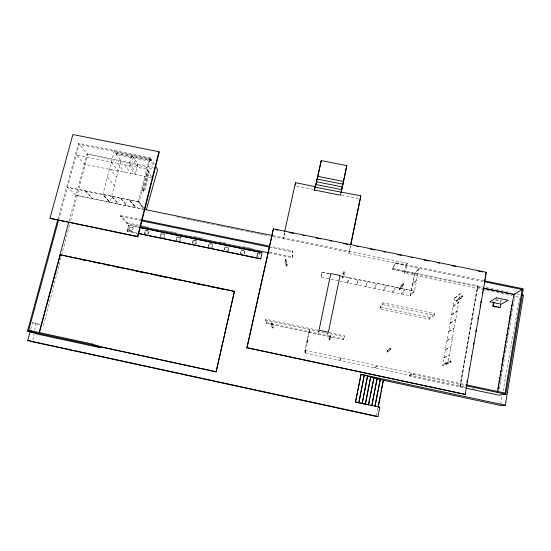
<?xml version="1.0" encoding="UTF-8"?>
<svg xmlns="http://www.w3.org/2000/svg" width="551" height="551" viewBox="0 0 551 551"><rect width="100%" height="100%" fill="white"/><g stroke="black" fill="none" stroke-linecap="round" stroke-linejoin="round"><path stroke-width="0.41" stroke-dasharray="2.75 2.07" d="M307.1 342.963L307.162 340.194M307.217 342.426L307.279 339.63M309.228 332.845L309.359 329.698M321.171 277.277L321.75 272.098L329.643 273.73M318.898 330.972L318.471 333.617L318.995 331.096M499.33 389.061L500.597 381.45M500.735 380.61L501.3 377.228M501.444 376.381L506.789 344.265M506.927 343.418L507.492 340.036M507.636 339.189L508.194 335.807M508.339 334.967L512.981 307.072M513.119 306.225L513.684 302.843M513.821 301.996L514.386 298.614M514.531 297.774L514.951 295.233M500.404 302.761L500.687 301.094L501.286 300.743L500.866 303.25M465.843 387.367L459.954 386.113L477.283 287.133L477.807 286.734L392.236 269.17L395.701 262.675L484.549 280.865M460.243 386.058L477.6 286.892L482.552 287.911M460.278 386.94L477.965 285.852M500.687 404.634L502.333 395.336M503.084 391.107L519.717 297.264L512.974 295.859M456.696 299.854L456.373 301.631L462.151 297.237L462.475 295.398L455.629 300.557L457.44 300.936L463.26 296.514L461.373 296.128M32.888 340.153L33.921 334.436M34.658 330.352L35.836 323.816L32.543 322.693L30.794 329.154M434.388 315.441L434.725 313.588L383.041 302.83L380.183 307.017L379.839 308.794L429.615 319.174L434.388 315.441L382.676 304.675L379.839 308.794M429.615 319.174L429.945 317.39L434.725 313.588M409.572 376.126L409.744 375.21L413.801 373.606L413.622 374.556L409.572 376.126L465.237 388M390.301 348.941L390.122 349.885L386.974 352.358L387.325 350.546L390.48 348.005L390.301 348.941L387.153 351.448M403.229 284.13L403.05 285.039L399.475 289.867L399.812 288.104L403.401 283.214L403.229 284.13L399.64 288.986M416.549 280.087L412.547 284.998L410.557 295.508L414.476 291.21L418.794 268.351L414.641 273.799L410.474 295.811L338.713 280.955M376.423 415.633L377.869 408.071M273.206 235.738L407.347 263.185L405.839 271.051L404.344 273.22L481.822 289.371M382.676 304.675L383.041 302.83M414.641 273.799L392.236 269.17L395.701 262.675M318.127 330.256L265.41 319.119L265.203 320.048L266.698 323.595L343.101 339.767L344.733 335.883L329.147 332.584M343.101 339.767L344.733 335.883M327.997 333.024L327.48 335.518L328.375 332.163M342.963 276.375L342.598 278.124L344.375 271.064L342.784 277.249M407.347 263.185L405.997 265.224L348.852 253.625L350.388 246.152M350.498 246.29L348.852 253.625M404.344 273.22L405.997 265.224M305.027 352.874L305.006 350.422L309.421 329.395L309.283 332.604L305.027 352.874L465.189 387.112M269.15 252.916L292.684 257.765L292.388 250.884L269.659 246.214M292.684 257.765L292.388 250.884M266.698 323.595L266.891 322.707L265.41 319.119M284.419 232.797L283.434 238.783L284.764 232.997M257.448 253.164L256.828 257.159L257.448 253.164L260.265 253.742M243.997 254.018L244.789 250.553L241.276 249.823L240.484 253.288L242.592 253.722M244.362 253.859L244.789 250.553M240.697 253.825L241.276 249.823M228.266 250.533L228.651 247.22L227.845 250.677L225.745 250.244M224.34 249.954L225.139 246.497L227.949 247.075M224.767 249.81L225.139 246.497M208.237 246.628L209.049 243.177L212.548 243.9L211.736 247.351L209.635 246.917M212.204 247.22L212.858 244.465L212.548 243.9M208.554 247.185L209.366 243.749L209.049 243.177M192.175 243.315L193.002 239.871L196.487 240.587L196.845 241.166L196.025 244.596L195.667 244.031L192.871 243.459M192.712 243.191L193.367 240.45L193.002 239.871M195.667 244.031L196.487 240.587M176.155 240.002L176.988 236.572L180.473 237.288L180.88 237.874L180.046 241.297L179.633 240.725L176.155 240.002L176.575 240.58L177.415 237.157L176.988 236.572M179.805 240.036L180.473 237.288M161.023 233.273L160.176 236.703L163.647 237.419L164.494 233.989L161.023 233.273L161.498 233.872L164.956 234.588L164.281 237.323M160.651 237.288L161.498 233.872M147.861 230.559L145.092 229.987L144.231 233.41L147.696 234.127L148.556 230.704L149.066 231.31L148.384 234.037M144.761 234.01L145.616 230.6L145.092 229.987M128.913 230.738L129.781 227.329L129.203 226.716L128.335 230.125L128.913 230.738L132.357 231.448L133.225 228.045L132.66 227.425L129.203 226.716M58.516 220.386L79.144 144.341L149.349 158.419L138.335 201.687L143.322 208.092M132.357 231.448L131.792 230.841L132.66 227.425M143.694 207.624L139.224 201.873L150.451 157.738L78.504 143.322L57.635 220.207M142.668 190.012L147.585 170.665L148.467 170.844L149.417 172.332L144.534 191.569L143.659 191.397L142.668 190.012L143.549 190.191L144.534 191.569M150.519 159.136L150.299 159.99L115.311 152.971L115.538 152.124L150.519 159.136L151.456 160.692L151.243 161.539L116.461 154.555L116.681 153.715L114.374 150.506M143.549 190.191L148.467 170.844M143.659 191.397L148.543 172.153L149.417 172.332M127.136 223.658L127.35 222.811L120.717 215.606L120.49 216.488L127.136 223.658L138.9 226.082M137.227 233.314L126.944 231.027L128.473 225.049L138.556 227.129M127.143 231.227L128.473 225.049M43.453 325.441L61.319 256.566M61.533 255.733L69.715 224.202M70.576 220.882L87.802 154.494L78.504 143.322M69.116 220.944L87.134 153.936L153.268 167.235M329.567 339.278L330.49 336.317M347.385 282.704L348.948 277.718L340.236 275.92M347.922 282.815L349.499 277.835L358.219 279.632L356.325 284.557M356.862 284.667L358.777 279.75L367.51 281.554L365.279 286.41M365.816 286.52L368.068 281.671L376.815 283.476L374.246 288.263M374.783 288.38L377.373 283.593L386.127 285.404L383.227 290.122M339.485 360.202L340.766 358.067M340.029 360.32L341.331 358.191M383.765 290.239L386.692 285.521L395.46 287.333L392.216 291.989M392.753 292.099L396.017 287.443L404.806 289.261L401.218 293.848M418.705 268.674L414.627 274.012L412.651 284.468L416.652 279.536M401.762 293.965L405.364 289.378L414.159 291.197L410.233 295.715M454.658 298.284L460.257 293.848M456.531 300.743L462.317 296.321M453.259 306.08L458.818 301.927M453.163 306.611L458.714 302.485M374.398 367.648L377.022 365.795M477.807 286.768L477.283 287.133L482.339 288.173M374.949 367.765L377.587 365.912M451.758 314.435L457.268 310.599M451.662 314.972L457.172 311.15M450.25 322.831L455.711 319.298M450.153 323.368L455.615 319.855M448.734 331.254L454.155 328.031M448.638 331.792L454.052 328.589M447.116 340.27L452.481 337.391M447.019 340.814L452.385 337.949M445.49 349.327L450.808 346.786M445.394 349.871L450.704 347.35M444.065 357.275L449.334 355.03M443.961 357.819L449.23 355.595M409.503 375.135L413.477 373.564M445.249 363.756L450.67 361.718L451.627 361.917L442.632 365.251M459.954 386.113L460.436 386.017M296.424 186.045L313.188 189.399M341.475 195.068L358.467 198.47M116.681 153.715L151.456 160.692M151.456 177.773L84.365 164.226L76.258 154.989L146.614 169.157L152.269 177.939M139.224 201.873L67.511 187.237L76.169 195.371L92.678 198.746L84.95 190.853L67.856 187.368M85.481 190.963L102.624 194.462L109.745 202.238L93.188 198.849L85.143 190.832M112.011 196.376L120.352 198.078L126.854 205.737L118.809 204.09L111.681 196.252M120.883 198.188L129.23 199.889L135.429 207.493L127.371 205.847L120.552 198.057M75.99 195.385L143.542 209.208M176.389 216.874L182.291 218.079M183.132 218.251L185.659 218.768M186.507 218.94L189.034 219.456M189.875 219.629L192.402 220.152M193.249 220.324L195.777 220.841M196.617 221.013L199.145 221.53M199.992 221.702L202.52 222.218M203.36 222.39L205.888 222.907M206.735 223.079L216.006 224.98M216.846 225.152L219.374 225.669M220.221 225.841L222.749 226.358M223.589 226.53L226.117 227.053M226.964 227.226L229.491 227.742M230.332 227.914L232.859 228.431M233.707 228.603L236.234 229.12M237.075 229.292L239.602 229.808M240.45 229.981L246.345 231.193M247.192 231.365L249.72 231.881M250.56 232.054L253.088 232.57M253.935 232.742L256.463 233.259M257.303 233.431L259.831 233.948M260.678 234.127L263.206 234.643M264.046 234.816L266.581 235.332M272.476 236.537L349.224 252.248M395.528 263.585L483.551 281.609M392.408 268.296L482.924 286.871M486.23 287.546L496.148 289.585M496.974 289.757L511.018 292.636M516.879 293.841L520.165 294.516M120.717 215.606L142.137 220.007M120.49 216.488L141.91 220.889M269.46 247.11L292.195 251.779M127.35 222.811L139.114 225.228M139.954 225.4L142.475 225.924M143.315 226.096L145.836 226.613M146.676 226.785L149.197 227.308M163.482 230.249L166.003 230.766M166.843 230.938L169.364 231.461M170.204 231.634L172.725 232.15M173.558 232.322L176.079 232.846M193.725 236.475L196.246 236.999M197.086 237.171L199.607 237.688M200.447 237.86L202.968 238.383M219.773 241.841L222.294 242.364M223.134 242.536L225.655 243.053M243.301 246.69L245.822 247.206M246.662 247.378L249.183 247.902M250.023 248.074L252.544 248.591M269.343 252.055L292.87 256.897M495.969 299.648L501.286 300.743M495.39 300.006L500.687 301.094M128.665 225.256L138.742 227.336M129.781 227.329L133.225 228.045M145.616 230.6L149.066 231.31M177.415 237.157L180.88 237.874M193.367 240.45L196.845 241.166M209.366 243.749L212.858 244.465M225.407 247.055L228.899 247.778M241.483 250.374L244.988 251.098M257.606 253.701L260.416 254.28M285.7 259.907L286.616 260.093L287.305 265.782L285.542 265.417L284.784 259.714L285.7 259.907L286.424 265.603M128.335 230.125L131.792 230.841M256.663 256.628L259.487 257.214M126.944 231.027L137.041 233.114M329.877 273.723L321.481 271.987L320.902 277.263L338.459 280.852M339.974 275.81L414.476 291.21M482.662 289.544L512.134 295.687M380.183 307.017L429.945 317.39M265.203 320.048L321.13 331.867M321.97 332.046L324.477 332.577M325.31 332.749L344.547 336.813M266.891 322.707L343.287 338.865M271.719 323.885L272.642 324.078L273.861 327.48L272.07 327.101L270.789 323.685L271.719 323.885L272.965 327.294M450.67 361.718L449.719 361.511L444.333 363.564L446.165 363.949M305.006 350.422L466.49 384.832M413.622 374.556L466.325 385.79M472.6 388.689L475.072 389.22M35.836 323.816L39.644 324.629M32.543 322.693L40.381 324.381M87.802 154.494L153.467 168.792M107.383 177.105L114.429 185.611M129.437 199.875L135.739 207.617M109.649 168.496L116.598 177.284M164.494 233.989L164.956 234.588M111.336 162.049L118.224 171.065M117.935 163.378L124.595 172.353M124.547 164.715L130.966 173.634M129.506 163.454L135.753 172.422M131.172 157.021L137.351 166.209M149.349 158.419L154.08 166.223M150.451 157.738L154.673 164.77M305.061 350.167L305.082 352.578M305.288 350.512L305.295 352.909M450.842 360.767L450.504 362.661L445.084 364.672L445.415 362.847L450.842 360.767M454.658 298.057L442.536 365.54L447.86 363.57L460.36 293.525L454.658 298.057M329.753 338.383L329.381 340.181L330.683 335.38L329.753 338.383M271.918 322.955L271.512 324.808L272.773 328.182L273.165 326.399L271.918 322.955M285.893 259.004L285.501 260.809L286.231 266.47L286.616 264.728L285.893 259.004M137.881 164.143L135.222 174.495L128.955 165.596L131.723 154.886L137.881 164.143M120.917 160.727L110.062 202.362L102.823 194.441L114.147 151.36L120.917 160.727M343.266 271.781L341.889 277.063L343.672 277.435L345.119 272.166L343.266 271.781M329.553 336.117L328.665 339.085L330.469 339.471L331.426 336.516L329.553 336.117M402.292 283.937L398.745 288.8L400.543 289.172L404.158 284.323L402.292 283.937M389.357 348.742L386.237 351.256L388.062 351.641L391.251 349.141L389.357 348.742M111.481 196.266L103.161 194.572L110.255 202.341L118.293 203.987L111.481 196.266M138.122 201.707L129.767 199.999L135.945 207.596L144.011 209.249L138.122 201.707"/><path stroke-width="0.83" d="M284.598 231.964L295.446 182.698L314.993 186.61L314.249 190.57L314.972 187.216L360.843 195.784L350.842 244.61M314.993 186.61L314.945 187.808L315.668 184.468L341.668 189.668L341.579 190.253M315.668 184.468L315.64 185.067L316.357 181.74L342.274 186.92L342.178 187.512L346.813 165.651L321.226 160.582L315.751 185.749M316.357 181.74L316.329 182.353L317.045 179.041L342.874 184.192L342.777 184.792M317.045 179.041L317.011 179.654L317.727 176.354L343.473 181.479L343.376 182.085M317.727 176.354L317.693 176.967L321.226 160.582M346.813 165.651L341.351 191.679M484.391 281.781L522.176 289.523L505.081 393.056L466.49 384.832M466.07 388.173L498.331 395.06L505.887 394.227L523.271 288.8L484.549 280.865L484.832 279.226M30.14 331.578L27.729 340.463L32.592 341.792L376.257 416.473L378 416.473L379.777 407.168L378.22 407.361L383.42 380.245L500.535 405.481L505.336 405.212L523.45 295.191L521.811 294.854M497.236 392.319L497.519 390.631M497.801 388.951L498.076 387.263M498.359 385.576L498.641 383.895M498.924 382.208L499.206 380.521M499.482 378.84L499.764 377.153M500.046 375.465L500.329 373.785M500.611 372.097L500.893 370.41M501.169 368.729L501.451 367.042M501.734 365.354L502.016 363.674M502.298 361.986L503.559 354.403M503.841 352.716L504.124 351.035M504.406 349.348L504.688 347.66M504.964 345.973L505.246 344.292M505.529 342.605L505.811 340.917M506.093 339.237L506.369 337.549M506.651 335.862L506.934 334.181M507.216 332.494L507.499 330.807M507.774 329.126L508.056 327.439M508.339 325.751L508.621 324.071M508.904 322.383L509.186 320.696M509.461 319.015L510.729 311.432M511.011 309.745L511.294 308.057M511.569 306.377L511.851 304.689M512.134 303.002L512.416 301.321M497.594 392.271L513.925 294.351L483.379 288.083M498.042 307.444L500.156 307.424L500.721 304.083M492.876 305.516L493.166 303.849M496.527 307.127L492.739 306.349L493.31 306.012L494.027 301.838M466.931 382.298L467.22 380.61M469.128 369.631L469.424 367.944M471.332 356.958L471.622 355.271M473.529 344.292L473.826 342.598M475.733 331.619L476.023 329.932M477.931 318.953L478.227 317.259M480.135 306.28L480.424 304.593M480.72 302.898L481.016 301.211M482.332 293.607L482.628 291.92M482.924 290.232L483.213 288.545M485.121 277.58L485.403 275.934M485.693 274.288L485.975 272.642M465.202 394.385L486.395 272.311L273.365 228.837L246.882 347.702L465.202 394.385L246.882 347.702M378.193 406.39L380.769 392.953M381.092 391.272L383.028 381.196M371.656 405.867L377.125 378.585L371.856 405.839L370.499 405.543M374.997 405.812L378 390.204M378.317 388.565L380.28 379.419L375.045 406.604M367.551 376.051L362.186 403.518L367.551 376.051L364.149 375.327L358.763 402.781L362.186 403.518M365.244 404.331L370.403 377.848M365.43 404.296L370.761 376.898L367.365 376.175M369.742 398.497L368.461 405.102L373.95 377.745L370.761 376.898M370.065 396.851L373.95 377.745M360.912 374.466L364.328 375.197L358.921 402.74L355.491 401.996L361.084 374.343L505.336 405.212M355.491 401.996L361.084 374.343M350.725 244.486L360.843 195.784M342.274 186.92L340.449 195.212L314.27 189.971M247.02 347.86L269.659 246.214L142.137 220.007M269.845 245.409L273.365 228.837M138.907 233.658L260.781 258.846L262.097 252.592L139.396 227.301M216.123 371.808L234.382 291.3L60.025 254.755L234.464 291.451L216.123 371.808L97.052 346.062M137.895 236.806L137.509 236.4L158.908 151.718L72.87 134.527L49.976 218.292L137.895 236.806L159.239 152.303L158.908 151.718M57.635 220.207L27.55 331.02L37.757 334.147L100.075 347.626L100.303 346.731L92.437 344.065L28.707 330.29L58.516 220.386M100.075 347.626L92.203 345.002L92.437 344.065M38.866 333.445L68.675 222.597M39.417 332.721L60.321 254.948M146.277 209.841L157.627 169.694L155.513 166.175M522.176 289.523L513.539 294.578L511.851 294.234M275.968 229.781L277.656 230.125M289.461 232.536L293.683 233.397M302.96 235.291L304.648 235.635M316.453 238.046L320.668 238.907M329.946 240.794L331.633 241.138M343.438 243.549L347.66 244.41M356.938 246.304L358.625 246.648M370.43 249.059L374.646 249.92M383.923 251.814L385.61 252.158M397.416 254.569L401.638 255.43M410.915 257.324L412.603 257.668M424.408 260.079L428.623 260.94M437.9 262.834L439.588 263.178M451.4 265.582L455.615 266.443M478.385 271.092L482.6 271.953M145.182 209.545L272.366 235.566M514.179 294.206L515.089 294.392M483.186 288.345L494.144 290.597M495.831 290.942L502.581 292.326M504.261 292.671L510.164 293.883M141.91 220.889L269.46 247.11M140.581 226.427L268.309 252.744M140.422 227.68L261.305 252.599M493.31 306.012L500.156 307.424M138.728 233.459L260.781 258.846M49.976 218.292L137.509 236.4M81.052 259.555L84.406 260.258M93.642 262.193L96.997 262.896M98.677 263.247L100.358 263.605M104.552 264.48L107.906 265.183M114.622 266.594L121.337 268M135.608 270.996L137.282 271.347M138.962 271.698L144.837 272.931M151.553 274.336L154.907 275.039M156.587 275.39L160.782 276.271M162.462 276.623L165.817 277.325M172.532 278.737L178.407 279.963M180.087 280.314L181.768 280.673M193.518 283.131L202.747 285.067M209.463 286.479L212.817 287.181M217.018 288.056L218.692 288.414M220.372 288.765L223.727 289.468M232.963 291.403L234.636 291.755M466.325 385.79L505.887 394.227M373.743 377.862L377.125 378.585M376.912 378.695L380.28 379.419M380.059 379.529L383.42 380.245M27.55 331.02L92.203 345.002M95.275 345.642L216.006 371.753M355.643 401.948L379.777 407.168M362.696 403.704L364.741 404.145M365.926 404.482L367.29 404.771M27.729 340.463L378 416.473M28.707 330.29L32.612 331.502M295.446 182.698L295.55 185.081M340.05 275.486L328.375 332.219L318.995 330.235L330.779 273.571L340.05 275.486M496.258 297.809L489.791 301.824L501.32 304.2L508.194 300.261L496.258 297.809"/></g></svg>
